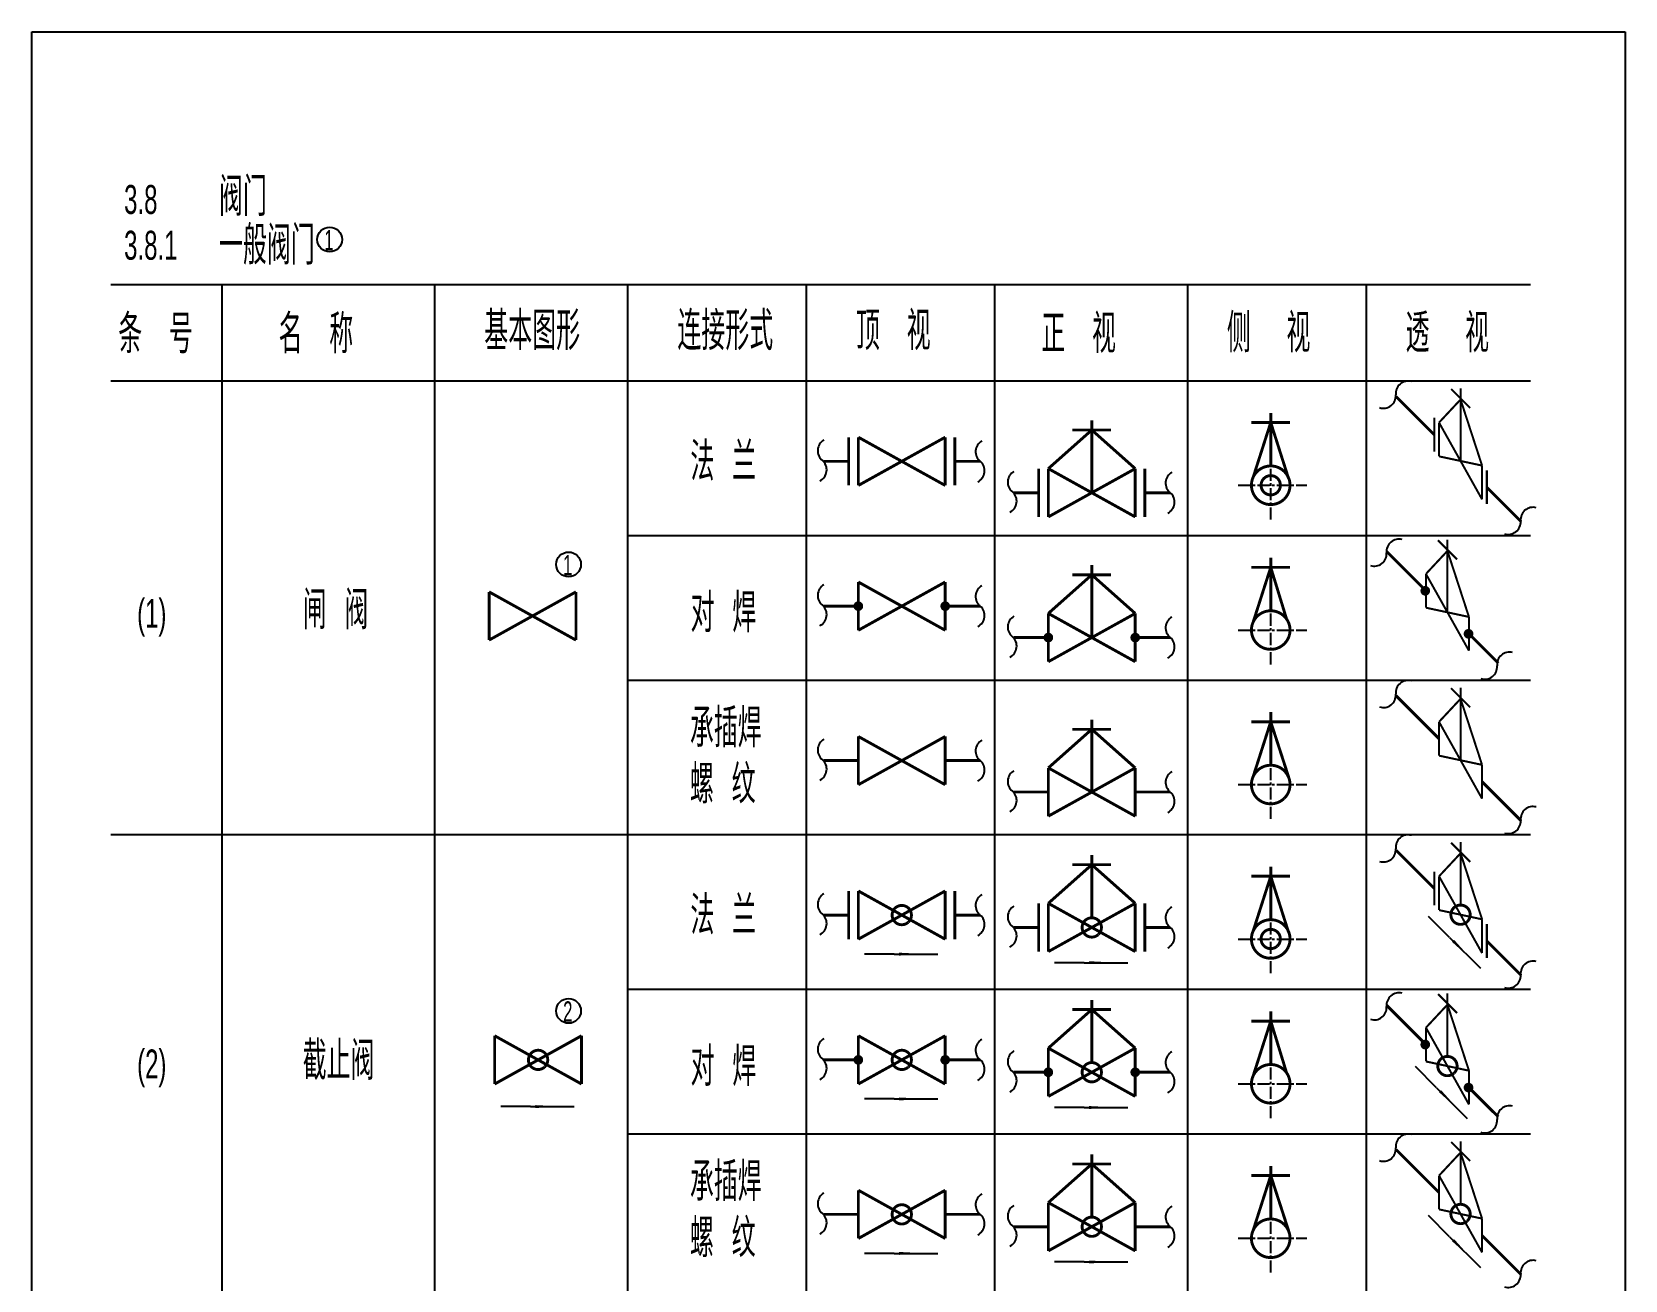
# Model space of a CAD drawing. Header units: inches. Extents: x -18 to 2014, y 4 to 801.
# Drawn here: x 1285.7 to 1450.7, y 401 to 530.3 of the extents above; entities that cross this region are included whole.
import ezdxf

# ---------------------------------------------------------------- set-up
doc = ezdxf.new("R2010")
doc.units = ezdxf.units.IN
doc.header["$MEASUREMENT"] = 0
doc.linetypes.add('CENTER', pattern=[2, 1.25, -0.25, 0.25, -0.25])
doc.layers.add('TEXT', color=6, linetype='Continuous')
doc.styles.get("Standard").update_dxf_attribs({"font": 'pdatxt.shx', "bigfont": 'hztxt.shx'})

# ---------------------------------------------------------------- blocks, each defined once
blk = doc.blocks.new('BZH')
at = {"layer": 'TEXT', "color": 6}
for centre, start, end in [((0.5330142281600274, 0.6703013697842835), 120.0646550722237, 231.5087731403127), ((-0.5614378965001379, -0.6466804327719728), 296.5830063715022, 49.03599266516452)]:
    blk.add_arc(centre, 0.8563924881481542, start, end, dxfattribs=at)
blk = doc.blocks.new('FH12')
blk.add_line((-1, 0), (8, 0))
blk.add_lwpolyline([(0, 0, 0.6, 0, 0), (6, 0, 0, 0, 0)], format="xyseb")

msp = doc.modelspace()

# ---------------------------------------------------------------- linework, layer by layer
at = {"color": 3}
for p, q in [((1285.676340338705, 530.320735903989), (1450.676340338705, 530.320735903989)), ((1285.676340338705, 283.3207359039889), (1285.676340338705, 530.320735903989)), ((1450.676340338705, 530.320735903989), (1450.676340338705, 283.3207359039889)), ((1293.863020970522, 504.1648262490406), (1440.863020970522, 504.1648262490406)), ((1305.36526680404, 504.1648262490406), (1305.36526680404, 301.1648262490406)), ((1327.36526680404, 504.1648262490406), (1327.36526680404, 301.1648262490406)), ((1347.36526680404, 504.1648262490406), (1347.36526680404, 301.1648262490406)), ((1365.86526680404, 504.1648262490403), (1365.86526680404, 301.1648262490406)), ((1385.36526680404, 504.1648262490403), (1385.36526680404, 301.1648262490406)), ((1405.36526680404, 504.1648262490403), (1405.36526680404, 301.1648262490406)), ((1423.86526680404, 504.1648262490403), (1423.86526680404, 301.1648262490406)), ((1293.863020970522, 494.1648262490406), (1440.863020970522, 494.1648262490406)), ((1347.36526680404, 478.1648262490406), (1440.863020970522, 478.1648262490406)), ((1347.36526680404, 463.1648262490406), (1440.863020970522, 463.1648262490406)), ((1293.863020970522, 447.1648262490406), (1440.863020970522, 447.1648262490406)), ((1432.503112612757, 436.5164118144792), (1430.317976634775, 438.7015477924613)), ((1374.98444076788, 434.7904447997974), (1371.894191832189, 434.7904447997974)), ((1394.662203473016, 433.9042249704767), (1391.571954537324, 433.9042249704767)), ((1347.36526680404, 431.1648262490406), (1440.863020970522, 431.1648262490406)), ((1431.146023897466, 420.9570143480062), (1428.960887919484, 423.1421503259883)), ((1374.98444076788, 419.7904447997974), (1371.894191832189, 419.7904447997974)), ((1337.320655353051, 419.0009145850811), (1334.230406417359, 419.0009145850811)), ((1394.662203473016, 418.9042249704767), (1391.571954537324, 418.9042249704767)), ((1347.36526680404, 416.1648262490406), (1440.863020970522, 416.1648262490406)), ((1432.503112612757, 405.5164118144792), (1430.317976634775, 407.7015477924613)), ((1374.98444076788, 403.7904447997974), (1371.894191832189, 403.7904447997974)), ((1394.662203473016, 402.9042249704767), (1391.571954537324, 402.9042249704767))]:
    msp.add_line(p, q, dxfattribs=at)
at = {"color": 3, "linetype": 'CENTER'}
for p, q in [((1413.974000300353, 479.8073385302105), (1413.974000300353, 485.8749711330207)), ((1410.605513084421, 483.3568576525789), (1417.721424873979, 483.3568576525789)), ((1413.974000300353, 464.8073385302105), (1413.974000300353, 470.8749711330207)), ((1410.605513084421, 468.3568576525789), (1417.721424873979, 468.3568576525789)), ((1413.974000300353, 448.8073385302105), (1413.974000300353, 454.8749711330207)), ((1410.605513084421, 452.3568576525789), (1417.721424873979, 452.3568576525789)), ((1413.974000300353, 432.8073385302105), (1413.974000300353, 438.8749711330207)), ((1410.605513084421, 436.3568576525789), (1417.721424873979, 436.3568576525789)), ((1413.974000300353, 417.8073385302105), (1413.974000300353, 423.8749711330207)), ((1410.605513084421, 421.3568576525789), (1417.721424873979, 421.3568576525789)), ((1413.974000300353, 401.8073385302105), (1413.974000300353, 407.8749711330207)), ((1410.605513084421, 405.3568576525789), (1417.721424873979, 405.3568576525789))]:
    msp.add_line(p, q, dxfattribs=at)
at = {"color": 3}
for points, const_width in [([(1432.65279872832, 493.334133500217), (1434.632697715643, 491.3542345128947)], 0.21), ([(1433.631587707249, 485.8733238599496), (1433.631587707249, 493.3938605636195)], 0.21), ([(1426.959801345962, 492.5451102212369), (1430.909226599681, 488.5956849675177)], 0.3), ([(1433.631587707249, 492.236656650144), (1431.404201346511, 489.8507102206873)], 0.21), ([(1433.631587707249, 492.236656650144), (1435.858974067986, 485.3959374992119)], 0.21), ([(1395.44267604748, 482.5802660119687), (1395.44267604748, 490.0802660119687)], 0.3), ([(1413.974000300353, 485.3568576526719), (1413.974000300353, 490.8568576525789)], 0.3), ([(1430.90922659968, 490.3456849675179), (1430.90922659968, 486.8456849675177)], 0.21), ([(1370.264913342344, 488.3350807499656), (1370.264913342344, 483.3350807499656)], 0.3), ([(1371.264913342344, 488.3350807499656), (1380.264913342344, 483.3350807499656)], 0.3), ([(1371.264913342344, 483.3350807499656), (1380.264913342344, 488.3350807499656)], 0.3), ([(1371.264913342344, 488.3350807499656), (1371.264913342344, 483.3350807499656)], 0.3), ([(1380.264913342344, 488.3350807499656), (1380.264913342344, 483.3350807499656)], 0.3), ([(1381.264913342344, 488.3350807499656), (1381.264913342344, 483.3350807499656)], 0.3), ([(1395.44267604748, 489.0802660119687), (1390.94267604748, 485.0802660119687)], 0.3), ([(1393.44267604748, 489.0802660119687), (1397.44267604748, 489.0802660119687)], 0.3), ([(1395.44267604748, 489.0802660119687), (1399.94267604748, 485.0802660119687)], 0.3), ([(1411.974000300353, 489.8568576525789), (1415.974000300353, 489.8568576525789)], 0.3), ([(1413.974000300353, 489.8568576525789), (1412.152449143751, 484.1744868339354)], 0.3), ([(1413.974000300353, 489.8568576525789), (1415.807544493587, 484.0971922869099)], 0.3), ([(1431.404201346511, 489.8507102206873), (1435.858974067986, 481.8959374992122)], 0.21), ([(1431.404201346511, 489.8507102206873), (1431.404201346511, 486.3507102206871)], 0.21), ([(1367.686671300246, 485.8350807499656), (1370.264913342344, 485.8350807499656)], 0.3), ([(1381.264913342344, 485.8350807499656), (1383.896280927563, 485.8350807499656)], 0.3), ([(1389.94267604748, 485.0802660119689), (1389.94267604748, 480.0802660119687)], 0.3), ([(1390.94267604748, 485.0802660119689), (1390.94267604748, 480.0802660119687)], 0.3), ([(1390.94267604748, 480.0802660119687), (1399.94267604748, 485.0802660119687)], 0.3), ([(1390.94267604748, 485.0802660119687), (1399.94267604748, 480.0802660119687)], 0.3), ([(1399.94267604748, 485.0802660119687), (1399.94267604748, 480.0802660119689)], 0.3), ([(1400.94267604748, 485.0802660119687), (1400.94267604748, 480.0802660119689)], 0.3), ([(1431.404201346511, 486.3507102206871), (1435.858974067986, 485.3959374992119)], 0.21), ([(1435.858974067986, 485.3959374992119), (1435.858974067986, 481.8959374992122)], 0.21), ([(1436.353948814816, 484.9009627523815), (1436.353948814816, 481.4009627523815)], 0.21), ([(1387.364434005381, 482.5802660119687), (1389.94267604748, 482.5802660119687)], 0.3), ([(1400.94267604748, 482.5802660119687), (1403.574043632698, 482.5802660119687)], 0.3), ([(1436.353948814816, 483.1509627523815), (1439.861136183705, 479.643775383494)], 0.3), ([(1431.29571001303, 477.6560481625993), (1433.275609000352, 475.6761491752771)], 0.21), ([(1432.274498991958, 470.1952385223317), (1432.274498991958, 477.7157752260019)], 0.21), ([(1395.44267604748, 467.5802660119687), (1395.44267604748, 475.0802660119687)], 0.3), ([(1413.974000300353, 470.3568576526719), (1413.974000300353, 475.8568576525789)], 0.3), ([(1425.998988505533, 476.4707490087574), (1430.04711263122, 472.4226248830701)], 0.3), ([(1432.274498991958, 476.5585713125263), (1430.04711263122, 474.1726248830697)], 0.21), ([(1432.274498991958, 476.5585713125263), (1434.501885352696, 469.7178521615943)], 0.21), ([(1395.44267604748, 474.0802660119687), (1390.94267604748, 470.0802660119687)], 0.3), ([(1393.44267604748, 474.0802660119687), (1397.44267604748, 474.0802660119687)], 0.3), ([(1395.44267604748, 474.0802660119687), (1399.94267604748, 470.0802660119687)], 0.3), ([(1411.974000300353, 474.8568576525789), (1415.974000300353, 474.8568576525789)], 0.3), ([(1413.974000300353, 474.8568576525789), (1412.152449143751, 469.1744868339354)], 0.3), ([(1413.974000300353, 474.8568576525789), (1415.614626318494, 469.500687302884)], 0.3), ([(1430.04711263122, 474.1726248830697), (1434.501885352696, 466.2178521615943)], 0.21), ([(1430.04711263122, 474.1726248830697), (1430.04711263122, 470.6726248830694)], 0.21), ([(1333.023405200938, 467.3164713047705), (1342.023405200938, 472.3164713047705)], 0.3), ([(1333.023405200938, 472.3164713047705), (1342.023405200938, 467.3164713047705)], 0.3), ([(1333.023405200938, 472.3164713047707), (1333.023405200938, 467.3164713047705)], 0.3), ([(1342.023405200938, 472.3164713047705), (1342.023405200938, 467.3164713047707)], 0.3), ([(1371.264913342344, 468.3350807499656), (1380.264913342344, 473.3350807499656)], 0.3), ([(1371.264913342344, 473.3350807499656), (1380.264913342344, 468.3350807499656)], 0.3), ([(1371.264913342344, 473.3350807499656), (1371.264913342344, 468.3350807499656)], 0.3), ([(1380.264913342344, 473.3350807499656), (1380.264913342344, 468.3350807499656)], 0.3), ([(1367.686671300246, 470.8350807499656), (1371.264913342344, 470.8350807499656)], 0.3), ([(1380.264913342344, 470.8350807499656), (1383.896280927563, 470.8350807499656)], 0.3), ([(1430.04711263122, 470.6726248830694), (1434.501885352696, 469.7178521615943)], 0.21), ([(1390.94267604748, 470.0802660119689), (1390.94267604748, 465.0802660119687)], 0.3), ([(1390.94267604748, 470.0802660119687), (1399.94267604748, 465.0802660119687)], 0.3), ([(1390.94267604748, 465.0802660119687), (1399.94267604748, 470.0802660119687)], 0.3), ([(1399.94267604748, 470.0802660119687), (1399.94267604748, 465.0802660119689)], 0.3), ([(1434.501885352696, 469.7178521615943), (1434.501885352696, 466.2178521615943)], 0.21), ([(1387.364434005381, 467.5802660119687), (1390.94267604748, 467.5802660119687)], 0.3), ([(1399.94267604748, 467.5802660119687), (1403.574043632698, 467.5802660119687)], 0.3), ([(1434.501885352696, 467.9678521615943), (1437.541903145792, 464.9278343684987)], 0.3), ([(1432.65279872832, 462.334133500217), (1434.632697715643, 460.3542345128947)], 0.21), ([(1433.631587707249, 454.8733238599496), (1433.631587707249, 462.3938605636195)], 0.21), ([(1426.959801345962, 461.5451102212369), (1431.404201346511, 457.1007102206877)], 0.3), ([(1433.631587707249, 461.236656650144), (1431.404201346511, 458.8507102206873)], 0.21), ([(1433.631587707249, 461.236656650144), (1435.858974067986, 454.3959374992119)], 0.21), ([(1395.44267604748, 451.5802660119687), (1395.44267604748, 459.0802660119687)], 0.3), ([(1411.974000300353, 458.8568576525789), (1415.974000300353, 458.8568576525789)], 0.3), ([(1413.974000300353, 458.8568576525789), (1412.152449143751, 453.1744868339354)], 0.3), ([(1413.974000300353, 454.3568576526719), (1413.974000300353, 459.8568576525789)], 0.3), ([(1413.974000300353, 458.8568576525789), (1415.840470615368, 453.0971922869099)], 0.3), ([(1431.404201346511, 458.8507102206873), (1435.858974067986, 450.8959374992122)], 0.21), ([(1431.404201346511, 458.8507102206873), (1431.404201346511, 455.3507102206871)], 0.21), ([(1371.264913342344, 457.3350807499656), (1380.264913342344, 452.3350807499656)], 0.3), ([(1371.264913342344, 452.3350807499656), (1380.264913342344, 457.3350807499656)], 0.3), ([(1371.264913342344, 457.3350807499656), (1371.264913342344, 452.3350807499656)], 0.3), ([(1380.264913342344, 457.3350807499656), (1380.264913342344, 452.3350807499656)], 0.3), ([(1395.44267604748, 458.0802660119687), (1390.94267604748, 454.0802660119687)], 0.3), ([(1393.44267604748, 458.0802660119687), (1397.44267604748, 458.0802660119687)], 0.3), ([(1395.44267604748, 458.0802660119687), (1399.94267604748, 454.0802660119687)], 0.3), ([(1431.404201346511, 455.3507102206871), (1435.858974067986, 454.3959374992119)], 0.21), ([(1367.686671300246, 454.8350807499656), (1371.264913342344, 454.8350807499656)], 0.3), ([(1380.264913342344, 454.8350807499656), (1383.896280927563, 454.8350807499656)], 0.3), ([(1390.94267604748, 454.0802660119689), (1390.94267604748, 449.0802660119687)], 0.3), ([(1390.94267604748, 449.0802660119687), (1399.94267604748, 454.0802660119687)], 0.3), ([(1390.94267604748, 454.0802660119687), (1399.94267604748, 449.0802660119687)], 0.3), ([(1399.94267604748, 454.0802660119687), (1399.94267604748, 449.0802660119689)], 0.3), ([(1435.858974067986, 454.3959374992119), (1435.858974067986, 450.8959374992122)], 0.21), ([(1435.858974067986, 452.6459374992115), (1439.861136183705, 448.643775383494)], 0.3), ([(1387.364434005381, 451.5802660119687), (1390.94267604748, 451.5802660119687)], 0.3), ([(1399.94267604748, 451.5802660119687), (1403.574043632698, 451.5802660119687)], 0.3), ([(1426.959801345962, 445.5451102212369), (1430.909226599681, 441.5956849675177)], 0.3), ([(1432.65279872832, 446.334133500217), (1434.632697715643, 444.3542345128947)], 0.21), ([(1433.631587707249, 439.8733238599464), (1433.631587707249, 446.3938605636195)], 0.21), ([(1395.44267604748, 444.0540936810231), (1390.94267604748, 440.0540936810231)], 0.3), ([(1393.44267604748, 444.0540936810231), (1397.44267604748, 444.0540936810231)], 0.3), ([(1395.44267604748, 438.5540936810201), (1395.44267604748, 445.0540936810231)], 0.3), ([(1395.44267604748, 444.0540936810231), (1399.94267604748, 440.0540936810231)], 0.3), ([(1413.974000300353, 438.3568576526719), (1413.974000300353, 443.8568576525789)], 0.3), ([(1433.631587707249, 445.236656650144), (1431.404201346511, 442.8507102206873)], 0.21), ([(1433.631587707249, 445.236656650144), (1435.858974067986, 438.3959374992119)], 0.21), ([(1411.974000300353, 442.8568576525789), (1415.974000300353, 442.8568576525789)], 0.3), ([(1413.974000300353, 442.8568576525789), (1412.152449143751, 437.1744868339354)], 0.3), ([(1413.974000300353, 442.8568576525789), (1415.807544493587, 437.0971922869099)], 0.3), ([(1430.90922659968, 443.3456849675179), (1430.90922659968, 439.8456849675177)], 0.21), ([(1431.404201346511, 442.8507102206873), (1435.858974067986, 434.8959374992122)], 0.21), ([(1431.404201346511, 442.8507102206873), (1431.404201346511, 439.3507102206871)], 0.21), ([(1370.264913342344, 441.3350807499656), (1370.264913342344, 436.3350807499656)], 0.3), ([(1371.264913342344, 436.3350807499656), (1380.264913342344, 441.3350807499656)], 0.3), ([(1371.264913342344, 441.3350807499656), (1380.264913342344, 436.3350807499656)], 0.3), ([(1371.264913342344, 441.3350807499656), (1371.264913342344, 436.3350807499656)], 0.3), ([(1380.264913342344, 441.3350807499656), (1380.264913342344, 436.3350807499656)], 0.3), ([(1381.264913342344, 441.3350807499656), (1381.264913342344, 436.3350807499656)], 0.3), ([(1367.686671300246, 438.8350807499656), (1370.264913342344, 438.8350807499656)], 0.3), ([(1381.264913342344, 438.8350807499656), (1383.896280927563, 438.8350807499656)], 0.3), ([(1389.94267604748, 440.0540936810233), (1389.94267604748, 435.0540936810231)], 0.3), ([(1390.94267604748, 440.0540936810233), (1390.94267604748, 435.0540936810231)], 0.3), ([(1390.94267604748, 435.0540936810231), (1399.94267604748, 440.0540936810231)], 0.3), ([(1390.94267604748, 440.0540936810231), (1399.94267604748, 435.0540936810231)], 0.3), ([(1399.94267604748, 440.0540936810231), (1399.94267604748, 435.0540936810231)], 0.3), ([(1400.94267604748, 440.0540936810231), (1400.94267604748, 435.0540936810231)], 0.3), ([(1431.404201346511, 439.3507102206871), (1435.858974067986, 438.3959374992119)], 0.21), ([(1387.364434005381, 437.5540936810231), (1389.94267604748, 437.5540936810231)], 0.3), ([(1400.94267604748, 437.5540936810231), (1403.574043632698, 437.5540936810231)], 0.3), ([(1435.858974067986, 438.3959374992119), (1435.858974067986, 434.8959374992122)], 0.21), ([(1436.353948814816, 437.9009627523815), (1436.353948814816, 434.4009627523815)], 0.21), ([(1436.353948814816, 436.1509627523815), (1439.861136183705, 432.643775383494)], 0.3), ([(1431.29571001303, 430.6560481625993), (1433.275609000352, 428.6761491752771)], 0.21), ([(1432.274498991958, 424.1952385223288), (1432.274498991958, 430.7157752260019)], 0.21), ([(1395.44267604748, 429.0540936810231), (1390.94267604748, 425.0540936810231)], 0.3), ([(1393.44267604748, 429.0540936810231), (1397.44267604748, 429.0540936810231)], 0.3), ([(1395.44267604748, 423.5540936810201), (1395.44267604748, 430.0540936810231)], 0.3), ([(1395.44267604748, 429.0540936810231), (1399.94267604748, 425.0540936810231)], 0.3), ([(1413.974000300353, 423.3568576526719), (1413.974000300353, 428.8568576525789)], 0.3), ([(1425.998988505533, 429.4707490087574), (1430.04711263122, 425.4226248830701)], 0.3), ([(1432.274498991958, 429.5585713125263), (1430.04711263122, 427.1726248830697)], 0.21), ([(1432.274498991958, 429.5585713125263), (1434.501885352696, 422.7178521615943)], 0.21), ([(1411.974000300353, 427.8568576525789), (1415.974000300353, 427.8568576525789)], 0.3), ([(1413.974000300353, 427.8568576525789), (1412.152449143751, 422.1744868339354)], 0.3), ([(1413.974000300353, 427.8568576525789), (1415.614626318494, 422.500687302884)], 0.3), ([(1333.601127927515, 426.3350807499656), (1333.601127927515, 421.3350807499656)], 0.3), ([(1333.601127927515, 421.3350807499656), (1342.601127927515, 426.3350807499656)], 0.3), ([(1333.601127927515, 426.3350807499656), (1342.601127927515, 421.3350807499656)], 0.3), ([(1342.601127927515, 426.3350807499656), (1342.601127927515, 421.3350807499656)], 0.3), ([(1371.264913342344, 426.3350807499656), (1380.264913342344, 421.3350807499656)], 0.3), ([(1371.264913342344, 421.3350807499656), (1380.264913342344, 426.3350807499656)], 0.3), ([(1371.264913342344, 426.3350807499656), (1371.264913342344, 421.3350807499656)], 0.3), ([(1380.264913342344, 426.3350807499656), (1380.264913342344, 421.3350807499656)], 0.3), ([(1430.04711263122, 427.1726248830697), (1434.501885352696, 419.2178521615943)], 0.21), ([(1430.04711263122, 427.1726248830697), (1430.04711263122, 423.6726248830694)], 0.21), ([(1390.94267604748, 425.0540936810231), (1399.94267604748, 420.0540936810231)], 0.3), ([(1390.94267604748, 420.0540936810231), (1399.94267604748, 425.0540936810231)], 0.3), ([(1390.94267604748, 425.0540936810233), (1390.94267604748, 420.0540936810231)], 0.3), ([(1399.94267604748, 425.0540936810231), (1399.94267604748, 420.0540936810231)], 0.3), ([(1367.686671300246, 423.8350807499656), (1371.264913342344, 423.8350807499656)], 0.3), ([(1380.264913342344, 423.8350807499656), (1383.896280927563, 423.8350807499656)], 0.3), ([(1387.364434005381, 422.5540936810231), (1390.94267604748, 422.5540936810231)], 0.3), ([(1399.94267604748, 422.5540936810231), (1403.574043632698, 422.5540936810231)], 0.3), ([(1430.04711263122, 423.6726248830694), (1434.501885352696, 422.7178521615943)], 0.21), ([(1434.501885352696, 422.7178521615943), (1434.501885352696, 419.2178521615943)], 0.21), ([(1434.501885352696, 420.9678521615943), (1437.541903145792, 417.9278343684987)], 0.3), ([(1395.44267604748, 407.5540936810201), (1395.44267604748, 414.0540936810231)], 0.3), ([(1426.959801345962, 414.5451102212369), (1431.404201346511, 410.1007102206877)], 0.3), ([(1433.631587707249, 414.236656650144), (1431.404201346511, 411.8507102206873)], 0.21), ([(1432.65279872832, 415.334133500217), (1434.632697715643, 413.3542345128947)], 0.21), ([(1433.631587707249, 408.8733238599464), (1433.631587707249, 415.3938605636195)], 0.21), ([(1433.631587707249, 414.236656650144), (1435.858974067986, 407.3959374992119)], 0.21), ([(1395.44267604748, 413.0540936810231), (1390.94267604748, 409.0540936810231)], 0.3), ([(1393.44267604748, 413.0540936810231), (1397.44267604748, 413.0540936810231)], 0.3), ([(1395.44267604748, 413.0540936810231), (1399.94267604748, 409.0540936810231)], 0.3), ([(1413.974000300353, 407.3568576526719), (1413.974000300353, 412.8568576525789)], 0.3), ([(1411.974000300353, 411.8568576525789), (1415.974000300353, 411.8568576525789)], 0.3), ([(1413.974000300353, 411.8568576525789), (1412.152449143751, 406.1744868339354)], 0.3), ([(1413.974000300353, 411.8568576525789), (1415.840470615368, 406.0971922869099)], 0.3), ([(1431.404201346511, 411.8507102206873), (1431.404201346511, 408.3507102206871)], 0.21), ([(1431.404201346511, 411.8507102206873), (1435.858974067986, 403.8959374992122)], 0.21), ([(1371.264913342344, 405.3350807499656), (1380.264913342344, 410.3350807499656)], 0.3), ([(1371.264913342344, 410.3350807499656), (1380.264913342344, 405.3350807499656)], 0.3), ([(1371.264913342344, 410.3350807499656), (1371.264913342344, 405.3350807499656)], 0.3), ([(1380.264913342344, 410.3350807499656), (1380.264913342344, 405.3350807499656)], 0.3), ([(1390.94267604748, 409.0540936810233), (1390.94267604748, 404.0540936810231)], 0.3), ([(1390.94267604748, 404.0540936810231), (1399.94267604748, 409.0540936810231)], 0.3), ([(1390.94267604748, 409.0540936810231), (1399.94267604748, 404.0540936810231)], 0.3), ([(1399.94267604748, 409.0540936810231), (1399.94267604748, 404.0540936810231)], 0.3), ([(1367.686671300246, 407.8350807499656), (1371.264913342344, 407.8350807499656)], 0.3), ([(1380.264913342344, 407.8350807499656), (1383.896280927563, 407.8350807499656)], 0.3), ([(1431.404201346511, 408.3507102206871), (1435.858974067986, 407.3959374992119)], 0.21), ([(1387.364434005381, 406.5540936810231), (1390.94267604748, 406.5540936810231)], 0.3), ([(1399.94267604748, 406.5540936810231), (1403.574043632698, 406.5540936810231)], 0.3), ([(1435.858974067986, 407.3959374992119), (1435.858974067986, 403.8959374992122)], 0.21), ([(1435.858974067986, 405.6459374992115), (1439.861136183705, 401.643775383494)], 0.3)]:
    msp.add_lwpolyline(points, dxfattribs=dict(at, const_width=const_width))
at = {"color": 3, "const_width": 0.3}
for points in [[(1415.362789224039, 481.9176685317721, 3497.569374170081), (1415.36114238561, 481.9160811829943, 3497.569374170081)], [(1414.652916252961, 482.6226416562295, 339.2604467184423), (1414.644212625692, 482.614688238655, 339.2604467184423)], [(1415.362789224039, 466.9176685317721, 3497.569374170081), (1415.36114238561, 466.9160811829943, 3497.569374170081)], [(1415.362789224039, 450.9176685317721, 3497.569374170081), (1415.36114238561, 450.9160811829943, 3497.569374170081)], [(1376.443829294951, 438.100864753616, 339.2604467184423), (1376.435125667683, 438.0929113360415, 339.2604467184423)], [(1434.310503659856, 438.1391078636, 339.2604467184423), (1434.301800032587, 438.1311544460255, 339.2604467184423)], [(1396.121592000087, 436.8198776846737, 339.2604467184423), (1396.112888372818, 436.8119242670992, 339.2604467184423)], [(1415.362789224039, 434.9176685317721, 3497.569374170081), (1415.36114238561, 434.9160811829943, 3497.569374170081)], [(1414.652916252961, 435.6226416562295, 339.2604467184423), (1414.644212625692, 435.614688238655, 339.2604467184423)], [(1338.780043880122, 423.100864753616, 339.2604467184423), (1338.771340252853, 423.0929113360415, 339.2604467184423)], [(1376.443829294951, 423.100864753616, 339.2604467184423), (1376.435125667683, 423.0929113360415, 339.2604467184423)], [(1432.953414944566, 422.4610225259824, 339.2604467184423), (1432.944711317297, 422.4530691084079, 339.2604467184423)], [(1396.121592000087, 421.8198776846737, 339.2604467184423), (1396.112888372818, 421.8119242670992, 339.2604467184423)], [(1415.362789224039, 419.9176685317721, 3497.569374170081), (1415.36114238561, 419.9160811829943, 3497.569374170081)], [(1376.443829294951, 407.100864753616, 339.2604467184423), (1376.435125667683, 407.0929113360415, 339.2604467184423)], [(1396.121592000087, 405.8198776846737, 339.2604467184423), (1396.112888372818, 405.8119242670992, 339.2604467184423)], [(1434.310503659856, 407.1391078636, 339.2604467184423), (1434.301800032587, 407.1311544460255, 339.2604467184423)], [(1415.362789224039, 403.9176685317721, 3497.569374170081), (1415.36114238561, 403.9160811829943, 3497.569374170081)]]:
    msp.add_lwpolyline(points, format="xyb", dxfattribs=at)
at = {"color": 3, "const_width": 0.5}
for points in [[(1429.729246869038, 472.4226248830701, 1), (1430.229246869038, 472.4226248830701, 1)], [(1371.014913342344, 470.8350807499656, 1), (1371.514913342344, 470.8350807499656, 1)], [(1380.014913342344, 470.8350807499656, 1), (1380.514913342344, 470.8350807499656, 1)], [(1390.69267604748, 467.5802660119687, 1), (1391.19267604748, 467.5802660119687, 1)], [(1399.69267604748, 467.5802660119687, 1), (1400.19267604748, 467.5802660119687, 1)], [(1434.208473078621, 467.9678521615938, 1), (1434.708473078621, 467.9678521615938, 1)], [(1429.729246869038, 425.4226248830701, 1), (1430.229246869038, 425.4226248830701, 1)], [(1371.014913342344, 423.8350807499656, 1), (1371.514913342344, 423.8350807499656, 1)], [(1380.014913342344, 423.8350807499656, 1), (1380.514913342344, 423.8350807499656, 1)], [(1390.69267604748, 422.5540936810231, 1), (1391.19267604748, 422.5540936810231, 1)], [(1399.69267604748, 422.5540936810231, 1), (1400.19267604748, 422.5540936810231, 1)], [(1434.208473078621, 420.9678521615938, 1), (1434.708473078621, 420.9678521615938, 1)]]:
    msp.add_lwpolyline(points, format="xyb", close=True, dxfattribs=at)
at = {"color": 3}
for centre in [(1316.515766263625, 508.8121641771882), (1341.253111017208, 475.1564745005056), (1341.253111017208, 428.9117419166913)]:
    msp.add_circle(centre, 1.284043511688708, dxfattribs=at)

# ---------------------------------------------------------------- block references
for name, p, xscale, yscale, zscale, rotation in [('BZH', (1426.927568523868, 492.7091012416709), 1.499999999999932, 1.5, 1.5, 315), ('BZH', (1439.861136183705, 479.643775383494), 1.499999999999932, 1.5, 1.5, 315), ('BZH', (1425.977604056507, 476.3529305664356), 1.499999999999932, 1.5, 1.5, 315), ('BZH', (1437.41837886284, 464.643775383494), 1.499999999999932, 1.5, 1.5, 315), ('BZH', (1426.927568523868, 461.7091012416709), 1.499999999999932, 1.5, 1.5, 315), ('BZH', (1439.861136183705, 448.643775383494), 1.499999999999932, 1.5, 1.5, 315), ('BZH', (1426.927568523868, 445.7091012416709), 1.499999999999932, 1.5, 1.5, 315), ('FH12', (1432.85666600335, 436.1628584238859), 0.4999999999999237, 0.5, 0.5, 314.9999999999816), ('BZH', (1439.861136183705, 432.643775383494), 1.499999999999932, 1.5, 1.5, 315), ('BZH', (1425.977604056507, 429.3529305664356), 1.499999999999932, 1.5, 1.5, 315), ('FH12', (1431.49957728806, 420.6034609574129), 0.4999999999999237, 0.5, 0.5, 314.9999999999816), ('BZH', (1437.41837886284, 417.643775383494), 1.499999999999932, 1.5, 1.5, 315), ('BZH', (1426.927568523868, 414.7091012416709), 1.499999999999932, 1.5, 1.5, 315), ('FH12', (1432.85666600335, 405.1628584238859), 0.4999999999999237, 0.5, 0.5, 314.9999999999816), ('BZH', (1439.861136183705, 401.643775383494), 1.499999999999932, 1.5, 1.5, 315)]:
    msp.add_blockref(name, p, dxfattribs=dict(at, xscale=xscale, yscale=yscale, zscale=zscale, rotation=rotation))
for name, p, xscale, yscale, zscale in [('BZH', (1367.547920090565, 485.9282478654891), 1.5, 1.5, 1.5), ('BZH', (1383.896280927563, 485.8350807499656), 1.5, 1.5, 1.5), ('BZH', (1387.2256827957, 482.6734331274923), 1.5, 1.5, 1.5), ('BZH', (1403.574043632698, 482.5802660119687), 1.5, 1.5, 1.5), ('BZH', (1367.547920090565, 470.9282478654891), 1.5, 1.5, 1.5), ('BZH', (1383.896280927563, 470.8350807499656), 1.5, 1.5, 1.5), ('BZH', (1387.2256827957, 467.6734331274923), 1.5, 1.5, 1.5), ('BZH', (1403.574043632698, 467.5802660119687), 1.5, 1.5, 1.5), ('BZH', (1367.547920090565, 454.9282478654891), 1.5, 1.5, 1.5), ('BZH', (1383.896280927563, 454.8350807499656), 1.5, 1.5, 1.5), ('BZH', (1387.2256827957, 451.6734331274923), 1.5, 1.5, 1.5), ('BZH', (1403.574043632698, 451.5802660119687), 1.5, 1.5, 1.5), ('BZH', (1367.547920090565, 438.9282478654891), 1.5, 1.5, 1.5), ('BZH', (1383.896280927563, 438.8350807499656), 1.5, 1.5, 1.5), ('BZH', (1387.2256827957, 437.6472607965466), 1.5, 1.5, 1.5), ('BZH', (1403.574043632698, 437.5540936810231), 1.5, 1.5, 1.5), ('FH12', (1375.48444076788, 434.7904447997974), 0.5, 0.5, 0.5), ('FH12', (1395.162203473016, 433.9042249704767), 0.5, 0.5, 0.5), ('BZH', (1367.547920090565, 423.9282478654891), 1.5, 1.5, 1.5), ('BZH', (1383.896280927563, 423.8350807499656), 1.5, 1.5, 1.5), ('BZH', (1387.2256827957, 422.6472607965466), 1.5, 1.5, 1.5), ('BZH', (1403.574043632698, 422.5540936810231), 1.5, 1.5, 1.5), ('FH12', (1337.820655353051, 419.0009145850811), 0.5, 0.5, 0.5), ('FH12', (1375.48444076788, 419.7904447997974), 0.5, 0.5, 0.5), ('FH12', (1395.162203473016, 418.9042249704767), 0.5, 0.5, 0.5), ('BZH', (1367.547920090565, 407.9282478654891), 1.5, 1.5, 1.5), ('BZH', (1383.896280927563, 407.8350807499656), 1.5, 1.5, 1.5), ('BZH', (1387.2256827957, 406.6472607965466), 1.5, 1.5, 1.5), ('BZH', (1403.574043632698, 406.5540936810231), 1.5, 1.5, 1.5), ('FH12', (1375.48444076788, 403.7904447997974), 0.5, 0.5, 0.5), ('FH12', (1395.162203473016, 402.9042249704767), 0.5, 0.5, 0.5)]:
    msp.add_blockref(name, p, dxfattribs=dict(at, xscale=xscale, yscale=yscale, zscale=zscale))

# ---------------------------------------------------------------- texts
at = {"color": 3, "width": 0.62}
for s, height, p in [('阀门', 4, (1305.052387298146, 511.2497898734449)), ('3.8', 3, (1295.227533323006, 511.461142377201)), ('一般阀门', 4, (1305.052387298146, 506.2106066177012)), ('3.8.1', 3, (1295.227533323006, 506.7183839890584)), ('1', 2.1, (1315.954878579664, 507.6966952772266)), ('基本图形', 4, (1332.527675693273, 497.3518902998897)), ('连接形式', 4, (1352.527675693273, 497.3518902998897)), ('顶   视', 4, (1371.027675693273, 497.3518902998897)), ('条   号', 4, (1294.622490917846, 497.0203557319781)), ('名   称', 4, (1311.231034092682, 497.0203557319781)), ('正   视', 4, (1390.22132280826, 497.055468065187)), ('侧    视', 4, (1409.435422718631, 497.1258270094239)), ('透    视', 4, (1427.935422718631, 497.1258270094239)), ('法  兰', 4, (1353.874446998582, 483.8065362736623)), ('1', 2.1, (1340.692223333248, 474.041005600544)), ('闸  阀', 4, (1313.721173634424, 468.4261653728916)), ('对  焊', 4, (1353.889482365773, 468.1353511601622)), ('(1)', 3, (1296.575585307896, 468.5903766520447)), ('承插焊', 4, (1353.821231442405, 456.2067916444062)), ('螺  纹', 4, (1353.821231442405, 450.3875253487598)), ('法  兰', 4, (1353.874446998582, 436.8065362736623)), ('2', 2.1, (1340.692223333248, 427.7962730167299)), ('截止阀', 4, (1313.721173634424, 421.7460165910732)), ('(2)', 3, (1296.575585307896, 421.910227870226)), ('对  焊', 4, (1353.889482365772, 421.1353511601622)), ('承插焊', 4, (1353.821231442404, 409.2067916444062)), ('螺  纹', 4, (1353.821231442404, 403.3875253487598))]:
    msp.add_text(s, height=height, dxfattribs=at).set_placement(p)

doc.saveas('drawing.dxf')
